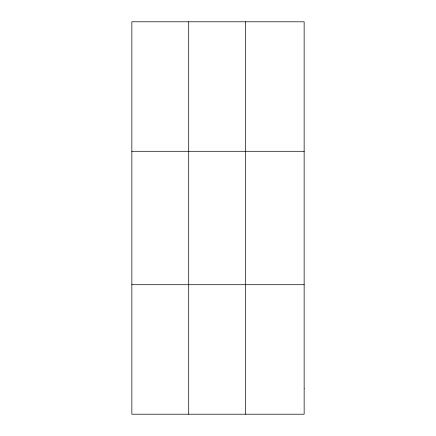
<?xml version="1.0" encoding="UTF-8"?>
<svg xmlns="http://www.w3.org/2000/svg" width="436" height="436" viewBox="0 0 436 436"><rect width="100%" height="100%" fill="white"/><g stroke="black" fill="none" stroke-linecap="round" stroke-linejoin="round"><path stroke-width="0.65" d="M188.712 414.2L188.712 21.8M245.566 414.2L245.566 21.8M131.852 151.292L304.148 151.292M131.852 284.708L304.148 284.708M304.148 388.302L304.148 414.2L131.852 414.2L131.852 21.8L304.148 21.8L304.148 388.302"/></g></svg>
